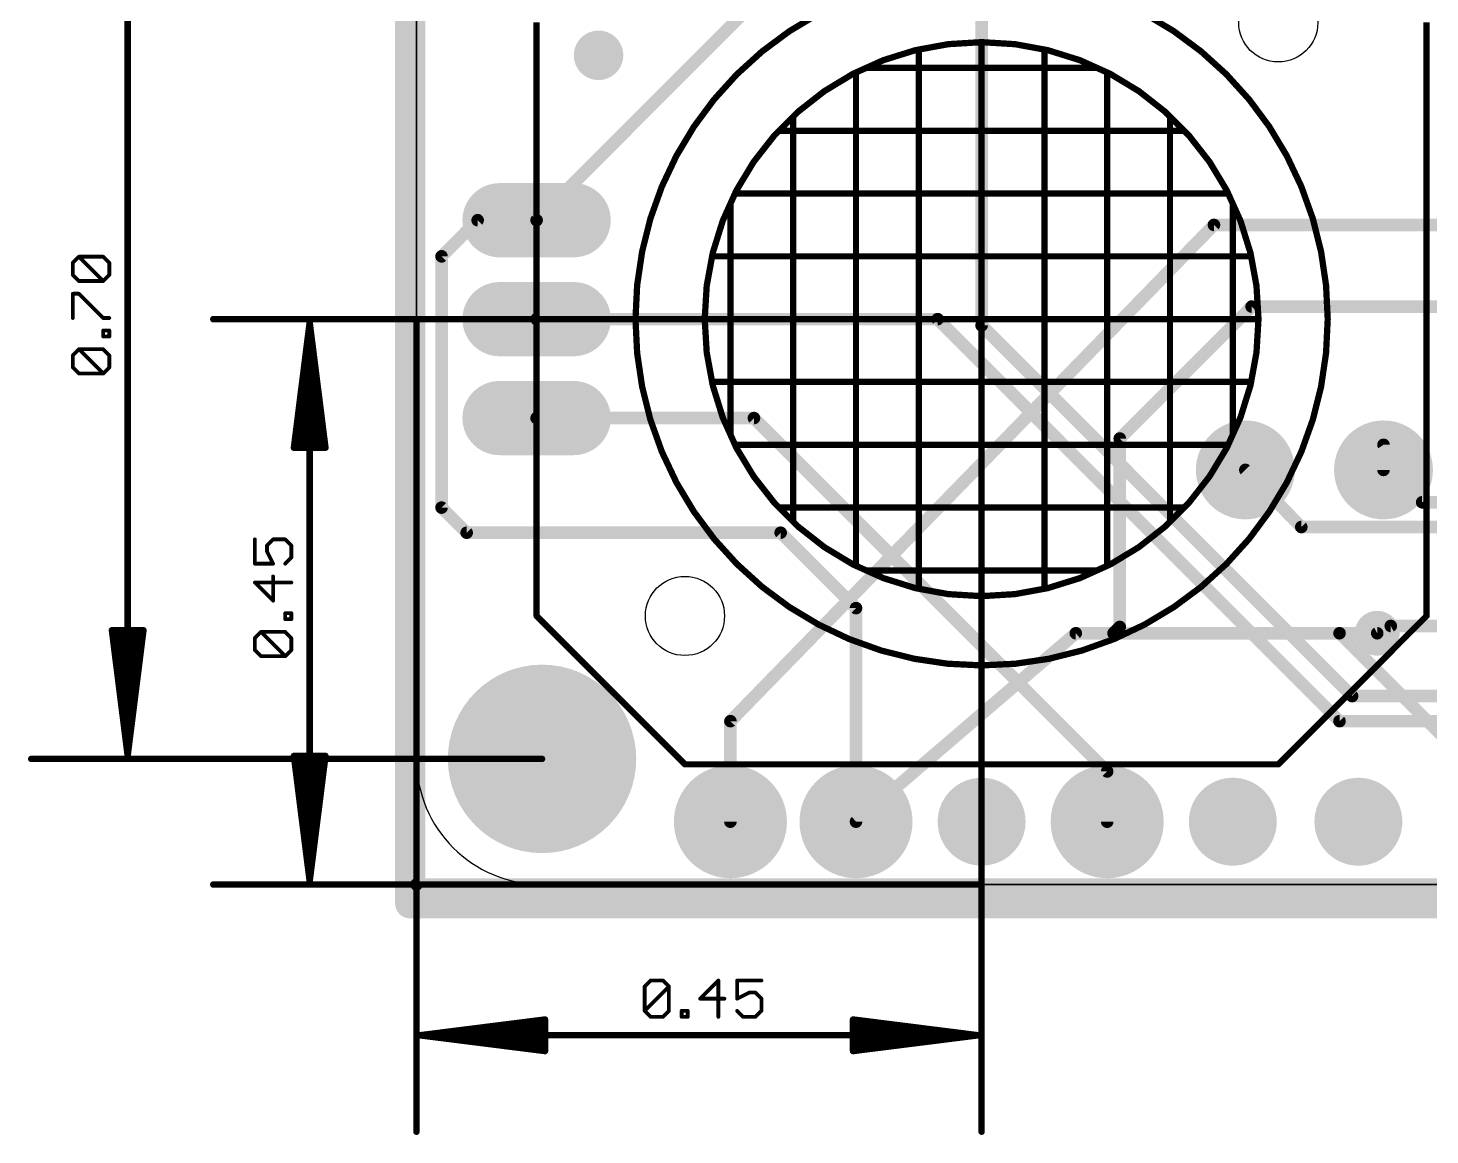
# Model space of a CAD drawing. Extents: x -7.9 to 55.5, y -9.8 to 31.
# Drawn here: x -7.86 to 20.5, y -5.06 to 17.32 of the extents above; entities that cross this region are included whole.
import ezdxf

# ---------------------------------------------------------------- set-up
doc = ezdxf.new("R2010")
doc.units = 0
for name, color, linetype in [('1', 12, 'CONTINUOUS'), ('16', 132, 'CONTINUOUS'), ('17', 110, 'CONTINUOUS'), ('18', 110, 'CONTINUOUS'), ('20', 53, 'CONTINUOUS'), ('21', 40, 'CONTINUOUS'), ('47', 253, 'CONTINUOUS')]:
    doc.layers.add(name, color=color, linetype=linetype)

# ---------------------------------------------------------------- blocks, each defined once
blk = doc.blocks.new('PIE')
at = {"const_width": 0.5}
blk.add_lwpolyline([(0, -0.25, 1), (0, 0.25, 1), (0, -0.25)], format="xyb", dxfattribs=at)
blk = doc.blocks.new('LONGP100')
at = {"const_width": 1}
blk.add_lwpolyline([(-0.5, 0), (0.5, 0)], dxfattribs=at)
at = {"const_width": 0.5}
for points in [[(-0.5, 0.25, 1), (-0.5, -0.25)], [(0.5, -0.25, 1), (0.5, 0.25)]]:
    blk.add_lwpolyline(points, format="xyb", dxfattribs=at)
blk = doc.blocks.new('ROUNDP')
at = {"const_width": 0.5}
blk.add_lwpolyline([(0, -0.25, 1), (0, 0.25, 1), (0, -0.25)], format="xyb", dxfattribs=at)
blk = doc.blocks.new('ROUNDV')
at = {"const_width": 0.5}
blk.add_lwpolyline([(0, -0.25, 1), (0, 0.25, 1), (0, -0.25)], format="xyb", dxfattribs=at)

msp = doc.modelspace()

# ---------------------------------------------------------------- linework, layer by layer
at = {"layer": '1'}
for points, const_width in [([(-0.127, 23.495), (-0.127, -0.381)], 0.6096), ([(2.43, 13.43), (9.43, 20.43)], 0.254), ([(11.43, 20.43), (11.43, 11.303)], 0.254), ([(0.508, 12.7), (1.238, 13.43)], 0.254), ([(1.238, 13.43), (2.43, 13.43)], 0.254), ([(0.508, 7.62), (0.508, 12.7)], 0.254), ([(2.43, 11.43), (10.541, 11.43)], 0.254), ([(10.541, 11.43), (18.669, 3.302)], 0.254), ([(11.43, 11.303), (18.923, 3.81)], 0.254), ([(2.43, 9.43), (6.826, 9.43)], 0.254), ([(6.826, 9.43), (13.97, 2.286)], 0.254), ([(20.34, 7.727), (19.558, 8.89)], 0.254), ([(17.895, 7.227), (16.764, 8.382)], 0.254), ([(1.016, 7.112), (0.508, 7.62)], 0.254), ([(21.463, 7.727), (20.34, 7.727)], 0.254), ([(7.366, 7.112), (1.016, 7.112)], 0.254), ([(8.89, 5.588), (7.366, 7.112)], 0.254), ([(22.892, 7.227), (17.895, 7.227)], 0.254), ([(8.89, 1.27), (8.89, 5.588)], 0.254), ([(19.431, 5.08), (19.705, 5.227)], 0.254), ([(19.705, 5.227), (22.892, 5.227)], 0.254), ([(18.923, 3.81), (23.114, 3.81)], 0.254), ([(18.669, 3.302), (23.622, 3.302)], 0.254), ([(13.97, 2.286), (13.97, 1.27)], 0.254), ([(-0.127, -0.381), (51.435, -0.381)], 0.6096)]:
    msp.add_lwpolyline(points, dxfattribs=dict(at, const_width=const_width))
for points, const_width in [([(1.238, 13.4935, 1), (1.238, 13.3665)], 0.127), ([(1.2829, 13.3851, 1), (1.1931, 13.4749)], 0.127), ([(2.3851, 13.4749, 1), (2.4749, 13.3851)], 0.127), ([(2.43, 13.3665, 1), (2.43, 13.4935)], 0.127), ([(0.5715, 12.7, 1), (0.4445, 12.7)], 0.127), ([(0.4631, 12.7449, 1), (0.5529, 12.6551)], 0.127), ([(2.43, 11.4935, 1), (2.43, 11.3665)], 0.127), ([(10.5859, 11.4749, 1), (10.4961, 11.3851)], 0.127), ([(10.541, 11.3665, 1), (10.541, 11.4935)], 0.127), ([(11.4749, 11.3479, 1), (11.3851, 11.2581)], 0.127), ([(11.3665, 11.303, 1), (11.4935, 11.303)], 0.127), ([(2.43, 9.4935, 1), (2.43, 9.3665)], 0.127), ([(6.8709, 9.4749, 1), (6.7811, 9.3851)], 0.127), ([(6.826, 9.3665, 1), (6.826, 9.4935)], 0.127), ([(19.6107, 8.9254, 1), (19.5053, 8.8546)], 0.127), ([(16.8094, 8.4264, 1), (16.7186, 8.3376)], 0.127), ([(0.5529, 7.6649, 1), (0.4631, 7.5751)], 0.127), ([(0.4445, 7.62, 1), (0.5715, 7.62)], 0.127), ([(20.34, 7.7905, 1), (20.34, 7.6635)], 0.127), ([(20.2873, 7.6916, 1), (20.3927, 7.7624)], 0.127), ([(1.016, 7.1755, 1), (1.016, 7.0485)], 0.127), ([(0.9711, 7.0671, 1), (1.0609, 7.1569)], 0.127), ([(7.4109, 7.1569, 1), (7.3211, 7.0671)], 0.127), ([(7.366, 7.0485, 1), (7.366, 7.1755)], 0.127), ([(17.895, 7.2905, 1), (17.895, 7.1635)], 0.127), ([(17.8496, 7.1826, 1), (17.9404, 7.2714)], 0.127), ([(8.9535, 5.588, 1), (8.8265, 5.588)], 0.127), ([(8.8451, 5.5431, 1), (8.9349, 5.6329)], 0.127), ([(19.401, 5.136, 1), (19.461, 5.024)], 0.127), ([(19.705, 5.2905, 1), (19.705, 5.1635)], 0.127), ([(19.735, 5.171, 1), (19.675, 5.283)], 0.127), ([(18.923, 3.8735, 1), (18.923, 3.7465)], 0.127), ([(18.8781, 3.7651, 1), (18.9679, 3.8549)], 0.127), ([(18.669, 3.3655, 1), (18.669, 3.2385)], 0.127), ([(18.6241, 3.2571, 1), (18.7139, 3.3469)], 0.127), ([(14.0335, 2.286, 1), (13.9065, 2.286)], 0.127), ([(13.9251, 2.2411, 1), (14.0149, 2.3309)], 0.127), ([(8.8265, 1.27, 1), (8.9535, 1.27)], 0.127), ([(13.9065, 1.27, 1), (14.0335, 1.27)], 0.127), ([(-0.127, -0.2286, 1), (-0.127, -0.5334)], 0.3048), ([(-0.2794, -0.381, 1), (0.0254, -0.381)], 0.3048)]:
    msp.add_lwpolyline(points, format="xyb", dxfattribs=dict(at, const_width=const_width))
at = {"layer": '16', "const_width": 0.254}
for points in [[(0, 22.86), (0, 0)], [(6.35, 3.302), (16.129, 13.335)], [(16.129, 13.335), (21.082, 13.335)], [(16.891, 11.684), (14.224, 9.017)], [(20.955, 11.684), (16.891, 11.684)], [(14.224, 9.017), (14.224, 5.207)], [(19.558, 8.89), (19.558, 8.382)], [(8.89, 1.27), (13.335, 5.08)], [(13.335, 5.08), (14.097, 5.08)], [(14.224, 5.207), (14.097, 5.08)], [(14.097, 5.08), (18.669, 5.08)], [(18.669, 5.08), (19.431, 5.08)], [(18.669, 5.08), (21.209, 2.54)], [(6.35, 1.27), (6.35, 3.302)], [(0, 0), (50.8, 0)]]:
    msp.add_lwpolyline(points, dxfattribs=at)
at = {"layer": '16', "const_width": 0.127}
for points in [[(16.129, 13.3985, 1), (16.129, 13.2715)], [(16.1745, 13.2907, 1), (16.0835, 13.3793)], [(16.891, 11.7475, 1), (16.891, 11.6205)], [(16.9359, 11.6391, 1), (16.8461, 11.7289)], [(14.2875, 9.017, 1), (14.1605, 9.017)], [(14.1791, 9.0619, 1), (14.2689, 8.9721)], [(19.6215, 8.89, 1), (19.4945, 8.89)], [(19.4945, 8.382, 1), (19.6215, 8.382)], [(13.335, 5.1435, 1), (13.335, 5.0165)], [(13.3763, 5.0318, 1), (13.2937, 5.1282)], [(14.097, 5.1435, 1), (14.097, 5.0165)], [(14.0521, 5.1249, 1), (14.1419, 5.0351)], [(14.097, 5.0165, 1), (14.097, 5.1435)], [(14.1605, 5.207, 1), (14.2875, 5.207)], [(14.2689, 5.1621, 1), (14.1791, 5.2519)], [(18.669, 5.1435, 1), (18.669, 5.0165)], [(18.7139, 5.1249, 1), (18.6241, 5.0351)], [(18.669, 5.0165, 1), (18.669, 5.1435)], [(19.431, 5.0165, 1), (19.431, 5.1435)], [(6.4135, 3.302, 1), (6.2865, 3.302)], [(6.3045, 3.3463, 1), (6.3955, 3.2577)], [(6.2865, 1.27, 1), (6.4135, 1.27)], [(8.8487, 1.3182, 1), (8.9313, 1.2218)], [(0, 0.0635, 1), (0, -0.0635)], [(-0.0635, 0, 1), (0.0635, 0)]]:
    msp.add_lwpolyline(points, format="xyb", dxfattribs=at)
at = {"layer": '20'}
for p, q in [((0, 2.54), (0, 20.32)), ((0, 20.32), (0, 2.54)), ((48.26, 0), (2.54, 0)), ((2.54, 0), (48.26, 0))]:
    msp.add_line(p, q, dxfattribs=at)
for centre in [(17.43, 17.43), (5.43, 5.43)]:
    msp.add_circle(centre, 0.8, dxfattribs=at)
msp.add_arc((2.54, 2.54), 2.54, 180, 270, dxfattribs=at)
msp.add_arc((2.54, 2.54), 2.54, 180, 270, dxfattribs=at)
at = {"layer": '21'}
for points, const_width in [([(11.43, 4.43, 1), (11.43, 18.43, 1), (11.43, 4.43)], 0.127), ([(10.7531, 17.0209, 1), (10.7569, 16.9575)], 0.0635), ([(10.7607, 16.9579, 1), (10.7493, 17.0204)], 0.0635), ([(11.4618, 17.03, 1), (11.3982, 17.03)], 0.0635), ([(11.4319, 17.0617, 1), (11.4281, 16.9983)], 0.0635), ([(11.4319, 16.9983, 1), (11.4281, 17.0617)], 0.0635), ([(12.1107, 17.0204, 1), (12.0993, 16.9579)], 0.0635), ([(12.1031, 16.9575, 1), (12.1069, 17.0209)], 0.0635), ([(9.4348, 16.6964, 1), (9.4537, 16.6358)], 0.0635), ([(9.4572, 16.6371, 1), (9.4312, 16.695)], 0.0635), ([(10.0841, 16.8985, 1), (10.0956, 16.836)], 0.0635), ([(10.0993, 16.837, 1), (10.0804, 16.8976)], 0.0635), ([(10.1918, 16.8801, 1), (10.1282, 16.8801)], 0.0635), ([(12.7318, 16.8801, 1), (12.6683, 16.8801)], 0.0635), ([(12.7796, 16.8976, 1), (12.7607, 16.837)], 0.0635), ([(12.7644, 16.836, 1), (12.7759, 16.8985)], 0.0635), ([(13.4288, 16.695, 1), (13.4028, 16.6371)], 0.0635), ([(13.4063, 16.6358, 1), (13.4252, 16.6964)], 0.0635), ([(8.8145, 16.4175, 1), (8.8406, 16.3596)], 0.0635), ([(8.844, 16.3614, 1), (8.8111, 16.4157)], 0.0635), ([(8.9218, 16.4167, 1), (8.8582, 16.4167)], 0.0635), ([(9.0974, 16.5418, 1), (9.0974, 16.4783)], 0.0635), ([(13.7626, 16.4783, 1), (13.7626, 16.5418)], 0.0635), ([(14.0018, 16.4167, 1), (13.9383, 16.4167)], 0.0635), ([(14.0489, 16.4157, 1), (14.016, 16.3614)], 0.0635), ([(14.0194, 16.3596, 1), (14.0455, 16.4175)], 0.0635), ([(8.2324, 16.0659, 1), (8.2653, 16.0115)], 0.0635), ([(8.2684, 16.0137, 1), (8.2293, 16.0637)], 0.0635), ([(14.6307, 16.0637, 1), (14.5916, 16.0137)], 0.0635), ([(14.5947, 16.0115, 1), (14.6276, 16.0659)], 0.0635), ([(7.6969, 15.6467, 1), (7.7361, 15.5967)], 0.0635), ([(7.739, 15.5992, 1), (7.6941, 15.6441)], 0.0635), ([(15.1659, 15.6441, 1), (15.121, 15.5992)], 0.0635), ([(15.1239, 15.5967, 1), (15.1631, 15.6467)], 0.0635), ([(7.6517, 15.5251, 1), (7.5883, 15.5251)], 0.0635), ([(15.2718, 15.5251, 1), (15.2082, 15.5251)], 0.0635), ([(7.2159, 15.1659, 1), (7.2608, 15.121)], 0.0635), ([(7.2633, 15.1239, 1), (7.2133, 15.1631)], 0.0635), ([(7.3349, 15.2718, 1), (7.3349, 15.2082)], 0.0635), ([(15.5251, 15.2082, 1), (15.5251, 15.2718)], 0.0635), ([(15.6467, 15.1631, 1), (15.5967, 15.1239)], 0.0635), ([(15.5992, 15.121, 1), (15.6441, 15.1659)], 0.0635), ([(6.7963, 14.6307, 1), (6.8463, 14.5916)], 0.0635), ([(6.8485, 14.5947, 1), (6.7941, 14.6276)], 0.0635), ([(16.0659, 14.6276, 1), (16.0115, 14.5947)], 0.0635), ([(16.0137, 14.5916, 1), (16.0637, 14.6307)], 0.0635), ([(6.4433, 14.0018, 1), (6.4433, 13.9383)], 0.0635), ([(6.4443, 14.0489, 1), (6.4986, 14.016)], 0.0635), ([(6.5004, 14.0194, 1), (6.4425, 14.0455)], 0.0635), ([(16.4175, 14.0455, 1), (16.3596, 14.0194)], 0.0635), ([(16.3614, 14.016, 1), (16.4157, 14.0489)], 0.0635), ([(16.4167, 13.9383, 1), (16.4167, 14.0018)], 0.0635), ([(6.3818, 13.7626, 1), (6.3183, 13.7626)], 0.0635), ([(16.5418, 13.7626, 1), (16.4783, 13.7626)], 0.0635), ([(6.165, 13.4288, 1), (6.2229, 13.4028)], 0.0635), ([(6.2242, 13.4063, 1), (6.1636, 13.4252)], 0.0635), ([(16.6964, 13.4252, 1), (16.6358, 13.4063)], 0.0635), ([(16.6371, 13.4028, 1), (16.695, 13.4288)], 0.0635), ([(5.9799, 12.7318, 1), (5.9799, 12.6683)], 0.0635), ([(5.9624, 12.7796, 1), (6.023, 12.7607)], 0.0635), ([(6.024, 12.7644, 1), (5.9615, 12.7759)], 0.0635), ([(16.8985, 12.7759, 1), (16.836, 12.7644)], 0.0635), ([(16.837, 12.7607, 1), (16.8976, 12.7796)], 0.0635), ([(16.8801, 12.6683, 1), (16.8801, 12.7318)], 0.0635), ([(5.8396, 12.1107, 1), (5.9021, 12.0993)], 0.0635), ([(5.9025, 12.1031, 1), (5.8391, 12.1069)], 0.0635), ([(17.0209, 12.1069, 1), (16.9575, 12.1031)], 0.0635), ([(16.9579, 12.0993, 1), (17.0204, 12.1107)], 0.0635), ([(5.83, 11.4618, 1), (5.83, 11.3982)], 0.0635), ([(5.8617, 11.4319, 1), (5.7983, 11.4281)], 0.0635), ([(5.7983, 11.4319, 1), (5.8617, 11.4281)], 0.0635), ([(17.0617, 11.4281, 1), (16.9983, 11.4319)], 0.0635), ([(16.9983, 11.4281, 1), (17.0617, 11.4319)], 0.0635), ([(17.03, 11.3982, 1), (17.03, 11.4618)], 0.0635), ([(5.9021, 10.7607, 1), (5.8396, 10.7493)], 0.0635), ([(5.8391, 10.7531, 1), (5.9025, 10.7569)], 0.0635), ([(16.9575, 10.7569, 1), (17.0209, 10.7531)], 0.0635), ([(17.0204, 10.7493, 1), (16.9579, 10.7607)], 0.0635), ([(5.9799, 10.1918, 1), (5.9799, 10.1282)], 0.0635), ([(16.8801, 10.1282, 1), (16.8801, 10.1918)], 0.0635), ([(6.023, 10.0993, 1), (5.9624, 10.0804)], 0.0635), ([(5.9615, 10.0841, 1), (6.024, 10.0956)], 0.0635), ([(16.836, 10.0956, 1), (16.8985, 10.0841)], 0.0635), ([(16.8976, 10.0804, 1), (16.837, 10.0993)], 0.0635), ([(6.2229, 9.4572, 1), (6.165, 9.4312)], 0.0635), ([(6.1636, 9.4348, 1), (6.2242, 9.4537)], 0.0635), ([(16.6358, 9.4537, 1), (16.6964, 9.4348)], 0.0635), ([(16.695, 9.4312, 1), (16.6371, 9.4572)], 0.0635), ([(6.3183, 9.0974, 1), (6.3818, 9.0974)], 0.0635), ([(16.4783, 9.0974, 1), (16.5418, 9.0974)], 0.0635), ([(6.4433, 8.9218, 1), (6.4433, 8.8582)], 0.0635), ([(6.4986, 8.844, 1), (6.4443, 8.8111)], 0.0635), ([(6.4425, 8.8145, 1), (6.5004, 8.8406)], 0.0635), ([(16.3596, 8.8406, 1), (16.4175, 8.8145)], 0.0635), ([(16.4157, 8.8111, 1), (16.3614, 8.844)], 0.0635), ([(16.4167, 8.8582, 1), (16.4167, 8.9218)], 0.0635), ([(6.8463, 8.2684, 1), (6.7963, 8.2293)], 0.0635), ([(6.7941, 8.2324, 1), (6.8485, 8.2653)], 0.0635), ([(16.0115, 8.2653, 1), (16.0659, 8.2324)], 0.0635), ([(16.0637, 8.2293, 1), (16.0137, 8.2684)], 0.0635), ([(7.2608, 7.739, 1), (7.2159, 7.6941)], 0.0635), ([(7.2133, 7.6969, 1), (7.2633, 7.7361)], 0.0635), ([(7.3349, 7.6517, 1), (7.3349, 7.5883)], 0.0635), ([(15.5251, 7.5883, 1), (15.5251, 7.6517)], 0.0635), ([(15.5967, 7.7361, 1), (15.6467, 7.6969)], 0.0635), ([(15.6441, 7.6941, 1), (15.5992, 7.739)], 0.0635), ([(7.5883, 7.3349, 1), (7.6517, 7.3349)], 0.0635), ([(7.7361, 7.2633, 1), (7.6969, 7.2133)], 0.0635), ([(7.6941, 7.2159, 1), (7.739, 7.2608)], 0.0635), ([(15.121, 7.2608, 1), (15.1659, 7.2159)], 0.0635), ([(15.1631, 7.2133, 1), (15.1239, 7.2633)], 0.0635), ([(15.2082, 7.3349, 1), (15.2718, 7.3349)], 0.0635), ([(8.2653, 6.8485, 1), (8.2324, 6.7941)], 0.0635), ([(8.2293, 6.7963, 1), (8.2684, 6.8463)], 0.0635), ([(14.5916, 6.8463, 1), (14.6307, 6.7963)], 0.0635), ([(14.6276, 6.7941, 1), (14.5947, 6.8485)], 0.0635), ([(8.8406, 6.5004, 1), (8.8145, 6.4425)], 0.0635), ([(8.8111, 6.4443, 1), (8.844, 6.4986)], 0.0635), ([(14.016, 6.4986, 1), (14.0489, 6.4443)], 0.0635), ([(14.0455, 6.4425, 1), (14.0194, 6.5004)], 0.0635), ([(8.8582, 6.4433, 1), (8.9218, 6.4433)], 0.0635), ([(9.0974, 6.3818, 1), (9.0974, 6.3183)], 0.0635), ([(9.4537, 6.2242, 1), (9.4348, 6.1636)], 0.0635), ([(9.4312, 6.165, 1), (9.4572, 6.2229)], 0.0635), ([(13.4028, 6.2229, 1), (13.4288, 6.165)], 0.0635), ([(13.4252, 6.1636, 1), (13.4063, 6.2242)], 0.0635), ([(13.7626, 6.3183, 1), (13.7626, 6.3818)], 0.0635), ([(13.9383, 6.4433, 1), (14.0018, 6.4433)], 0.0635), ([(10.0956, 6.024, 1), (10.0841, 5.9615)], 0.0635), ([(10.0804, 5.9624, 1), (10.0993, 6.023)], 0.0635), ([(10.1282, 5.9799, 1), (10.1918, 5.9799)], 0.0635), ([(12.6683, 5.9799, 1), (12.7318, 5.9799)], 0.0635), ([(12.7607, 6.023, 1), (12.7796, 5.9624)], 0.0635), ([(12.7759, 5.9615, 1), (12.7644, 6.024)], 0.0635), ([(10.7569, 5.9025, 1), (10.7531, 5.8391)], 0.0635), ([(10.7493, 5.8396, 1), (10.7607, 5.9021)], 0.0635), ([(11.3982, 5.83, 1), (11.4618, 5.83)], 0.0635), ([(11.4281, 5.8617, 1), (11.4319, 5.7983)], 0.0635), ([(11.4281, 5.7983, 1), (11.4319, 5.8617)], 0.0635), ([(12.0993, 5.9021, 1), (12.1107, 5.8396)], 0.0635), ([(12.1069, 5.8391, 1), (12.1031, 5.9025)], 0.0635), ([(2.4525, 5.4525, 1), (2.4075, 5.4075)], 0.0635), ([(2.3982, 5.43, 1), (2.4618, 5.43)], 0.0635), ([(20.3983, 5.43, 1), (20.4617, 5.43)], 0.0635), ([(20.4525, 5.4075, 1), (20.4075, 5.4525)], 0.0635), ([(6.35, 0.254, 1), (6.35, 2.286, 1), (6.35, 0.254)], 0.254), ([(5.43, 2.4618, 1), (5.43, 2.3982)], 0.0635), ([(5.4075, 2.4075, 1), (5.4525, 2.4525)], 0.0635), ([(8.89, 0.254, 1), (8.89, 2.286, 1), (8.89, 0.254)], 0.254), ([(13.97, 0.254, 1), (13.97, 2.286, 1), (13.97, 0.254)], 0.254), ([(17.4075, 2.4525, 1), (17.4525, 2.4075)], 0.0635), ([(17.43, 2.3982, 1), (17.43, 2.4618)], 0.0635)]:
    msp.add_lwpolyline(points, format="xyb", dxfattribs=dict(at, const_width=const_width))
at = {"layer": '21', "const_width": 0.127}
for points in [[(2.43, 5.43), (2.43, 17.43)], [(20.43, 17.43), (20.43, 5.43)], [(10.0898, 16.8673), (10.755, 16.9892)], [(10.755, 16.9892), (11.43, 17.03)], [(11.43, 17.03), (12.105, 16.9892)], [(11.43, 5.83), (11.43, 17.03)], [(12.105, 16.9892), (12.7702, 16.8673)], [(8.8276, 16.3886), (9.4442, 16.6661)], [(9.4442, 16.6661), (10.0898, 16.8673)], [(10.16, 5.9799), (10.16, 16.8801)], [(12.7, 5.9799), (12.7, 16.8801)], [(12.7702, 16.8673), (13.4158, 16.6661)], [(13.4158, 16.6661), (14.0325, 16.3886)], [(8.2488, 16.0387), (8.8276, 16.3886)], [(8.89, 6.4433), (8.89, 16.4167)], [(9.0974, 16.51), (13.7626, 16.51)], [(13.97, 6.4433), (13.97, 16.4167)], [(14.0325, 16.3886), (14.6112, 16.0387)], [(7.7165, 15.6217), (8.2488, 16.0387)], [(14.6112, 16.0387), (15.1435, 15.6217)], [(7.2383, 15.1435), (7.7165, 15.6217)], [(15.1435, 15.6217), (15.6217, 15.1435)], [(7.62, 7.3349), (7.62, 15.5251)], [(15.24, 7.3349), (15.24, 15.5251)], [(6.8213, 14.6112), (7.2383, 15.1435)], [(7.3349, 15.24), (15.5251, 15.24)], [(15.6217, 15.1435), (16.0387, 14.6112)], [(6.4714, 14.0325), (6.8213, 14.6112)], [(16.0387, 14.6112), (16.3886, 14.0325)], [(6.1939, 13.4158), (6.4714, 14.0325)], [(6.4433, 13.97), (16.4167, 13.97)], [(16.3886, 14.0325), (16.6661, 13.4158)], [(6.35, 9.0974), (6.35, 13.7626)], [(16.51, 9.0974), (16.51, 13.7626)], [(5.9927, 12.7702), (6.1939, 13.4158)], [(16.6661, 13.4158), (16.8673, 12.7702)], [(5.8708, 12.105), (5.9927, 12.7702)], [(5.9799, 12.7), (16.8801, 12.7)], [(16.8673, 12.7702), (16.9892, 12.105)], [(5.83, 11.43), (5.8708, 12.105)], [(16.9892, 12.105), (17.03, 11.43)], [(5.8708, 10.755), (5.83, 11.43)], [(5.83, 11.43), (17.03, 11.43)], [(17.03, 11.43), (16.9892, 10.755)], [(5.9927, 10.0898), (5.8708, 10.755)], [(16.9892, 10.755), (16.8673, 10.0898)], [(5.9799, 10.16), (16.8801, 10.16)], [(6.1939, 9.4442), (5.9927, 10.0898)], [(16.8673, 10.0898), (16.6661, 9.4442)], [(6.4714, 8.8276), (6.1939, 9.4442)], [(16.6661, 9.4442), (16.3886, 8.8276)], [(6.4433, 8.89), (16.4167, 8.89)], [(6.8213, 8.2488), (6.4714, 8.8276)], [(16.3886, 8.8276), (16.0387, 8.2488)], [(7.2383, 7.7165), (6.8213, 8.2488)], [(16.0387, 8.2488), (15.6217, 7.7165)], [(7.7165, 7.2383), (7.2383, 7.7165)], [(7.3349, 7.62), (15.5251, 7.62)], [(15.6217, 7.7165), (15.1435, 7.2383)], [(8.2488, 6.8213), (7.7165, 7.2383)], [(15.1435, 7.2383), (14.6112, 6.8213)], [(8.8276, 6.4714), (8.2488, 6.8213)], [(14.6112, 6.8213), (14.0325, 6.4714)], [(9.4442, 6.1939), (8.8276, 6.4714)], [(14.0325, 6.4714), (13.4158, 6.1939)], [(9.0974, 6.35), (13.7626, 6.35)], [(10.0898, 5.9927), (9.4442, 6.1939)], [(13.4158, 6.1939), (12.7702, 5.9927)], [(10.755, 5.8708), (10.0898, 5.9927)], [(12.7702, 5.9927), (12.105, 5.8708)], [(11.43, 5.83), (10.755, 5.8708)], [(12.105, 5.8708), (11.43, 5.83)], [(5.43, 2.43), (2.43, 5.43)], [(20.43, 5.43), (17.43, 2.43)], [(17.43, 2.43), (5.43, 2.43)]]:
    msp.add_lwpolyline(points, dxfattribs=at)
at = {"layer": '47'}
for points, const_width in [([(-5.8401, 2.605), (-5.8401, 20.255)], 0.13), ([(-6.9486, 12.5697), (-6.8257, 12.6926)], 0.0762), ([(-6.9486, 12.324), (-6.9486, 12.5697)], 0.0762), ([(-6.8257, 12.6926), (-6.3342, 12.6926)], 0.0762), ([(-6.3342, 12.2011), (-6.8257, 12.6926)], 0.0762), ([(-6.3342, 12.6926), (-6.2114, 12.5697)], 0.0762), ([(-6.2114, 12.5697), (-6.2114, 12.324)], 0.0762), ([(-6.8257, 12.2011), (-6.9486, 12.324)], 0.0762), ([(-6.3342, 12.2011), (-6.8257, 12.2011)], 0.0762), ([(-6.2114, 12.324), (-6.3342, 12.2011)], 0.0762), ([(-6.9486, 11.4527), (-6.9486, 11.9442)], 0.0762), ([(-6.9486, 11.9442), (-6.8257, 11.9442)], 0.0762), ([(-6.8257, 11.9442), (-6.3342, 11.4527)], 0.0762), ([(-6.3342, 11.4527), (-6.2114, 11.4527)], 0.0762), ([(11.43, 11.43), (-4.109, 11.43)], 0.13), ([(-2.159, 11.365), (-2.4782, 8.83)], 0.13), ([(-2.159, 11.365), (-2.419, 8.83)], 0.13), ([(-2.159, 11.365), (-2.289, 8.83)], 0.13), ([(-2.159, 11.365), (-2.159, 0.065)], 0.13), ([(-1.8398, 8.83), (-2.159, 11.365)], 0.13), ([(-2.029, 8.83), (-2.159, 11.365)], 0.13), ([(-1.899, 8.83), (-2.159, 11.365)], 0.13), ([(0, 11.43), (0, -4.998)], 0.13), ([(11.43, 11.43), (11.43, -4.998)], 0.13), ([(-6.3342, 11.0785), (-6.3342, 11.2013)], 0.0762), ([(-6.3342, 11.2013), (-6.2114, 11.2013)], 0.0762), ([(-6.2114, 11.0785), (-6.3342, 11.0785)], 0.0762), ([(-6.2114, 11.2013), (-6.2114, 11.0785)], 0.0762), ([(-6.9486, 10.6987), (-6.8257, 10.8215)], 0.0762), ([(-6.8257, 10.8215), (-6.3342, 10.8215)], 0.0762), ([(-6.3342, 10.3301), (-6.8257, 10.8215)], 0.0762), ([(-6.3342, 10.8215), (-6.2114, 10.6987)], 0.0762), ([(-6.9486, 10.4529), (-6.9486, 10.6987)], 0.0762), ([(-6.8257, 10.3301), (-6.9486, 10.4529)], 0.0762), ([(-6.2114, 10.4529), (-6.3342, 10.3301)], 0.0762), ([(-6.2114, 10.6987), (-6.2114, 10.4529)], 0.0762), ([(-6.3342, 10.3301), (-6.8257, 10.3301)], 0.0762), ([(-2.4782, 8.83), (-1.8398, 8.83)], 0.13), ([(-3.2675, 6.9776), (-3.2675, 6.4861)], 0.0762), ([(-3.0218, 6.8547), (-2.8989, 6.9776)], 0.0762), ([(-3.0218, 6.7318), (-3.0218, 6.8547)], 0.0762), ([(-2.8989, 6.9776), (-2.6532, 6.9776)], 0.0762), ([(-2.6532, 6.9776), (-2.5303, 6.8547)], 0.0762), ([(-2.5303, 6.8547), (-2.5303, 6.609)], 0.0762), ([(-3.2675, 6.4861), (-2.8989, 6.4861)], 0.0762), ([(-2.8989, 6.4861), (-3.0218, 6.7318)], 0.0762), ([(-2.5303, 6.609), (-2.6532, 6.4861)], 0.0762), ([(-2.8989, 5.7377), (-2.8989, 6.2292)], 0.0762), ([(-2.5303, 6.1063), (-3.2675, 6.1063)], 0.0762), ([(-3.2675, 6.1063), (-2.8989, 5.7377)], 0.0762), ([(-2.6532, 5.3635), (-2.6532, 5.4863)], 0.0762), ([(-2.6532, 5.4863), (-2.5303, 5.4863)], 0.0762), ([(-2.5303, 5.3635), (-2.6532, 5.3635)], 0.0762), ([(-2.5303, 5.4863), (-2.5303, 5.3635)], 0.0762), ([(-5.8401, 2.605), (-6.1593, 5.14)], 0.13), ([(-6.1593, 5.14), (-5.5208, 5.14)], 0.13), ([(-5.8401, 2.605), (-6.1001, 5.14)], 0.13), ([(-5.8401, 2.605), (-5.9701, 5.14)], 0.13), ([(-5.5208, 5.14), (-5.8401, 2.605)], 0.13), ([(-5.71, 5.14), (-5.8401, 2.605)], 0.13), ([(-5.58, 5.14), (-5.8401, 2.605)], 0.13), ([(-3.2675, 4.9837), (-3.1447, 5.1065)], 0.0762), ([(-3.1447, 5.1065), (-2.6532, 5.1065)], 0.0762), ([(-2.6532, 4.6151), (-3.1447, 5.1065)], 0.0762), ([(-2.6532, 5.1065), (-2.5303, 4.9837)], 0.0762), ([(-3.2675, 4.7379), (-3.2675, 4.9837)], 0.0762), ([(-2.5303, 4.9837), (-2.5303, 4.7379)], 0.0762), ([(-3.1447, 4.6151), (-3.2675, 4.7379)], 0.0762), ([(-2.6532, 4.6151), (-3.1447, 4.6151)], 0.0762), ([(-2.5303, 4.7379), (-2.6532, 4.6151)], 0.0762), ([(2.54, 2.54), (-7.7901, 2.54)], 0.13), ([(-2.159, 0.065), (-2.4782, 2.6)], 0.13), ([(-2.4782, 2.6), (-1.8398, 2.6)], 0.13), ([(-2.159, 0.065), (-2.419, 2.6)], 0.13), ([(-2.159, 0.065), (-2.289, 2.6)], 0.13), ([(-1.8398, 2.6), (-2.159, 0.065)], 0.13), ([(-2.029, 2.6), (-2.159, 0.065)], 0.13), ([(-1.899, 2.6), (-2.159, 0.065)], 0.13), ([(11.43, 0), (-4.109, 0)], 0.13), ([(4.6151, -2.0623), (4.7379, -1.9395)], 0.0762), ([(4.7379, -1.9395), (4.9837, -1.9395)], 0.0762), ([(4.9837, -1.9395), (5.1065, -2.0623)], 0.0762), ([(6.1063, -1.9395), (5.7377, -2.3081)], 0.0762), ([(6.1063, -2.6767), (6.1063, -1.9395)], 0.0762), ([(6.9776, -1.9395), (6.4861, -1.9395)], 0.0762), ([(6.4861, -1.9395), (6.4861, -2.3081)], 0.0762), ([(4.6151, -2.5538), (4.6151, -2.0623)], 0.0762), ([(4.6151, -2.5538), (5.1065, -2.0623)], 0.0762), ([(5.1065, -2.0623), (5.1065, -2.5538)], 0.0762), ([(6.4861, -2.3081), (6.7318, -2.1852)], 0.0762), ([(6.7318, -2.1852), (6.8547, -2.1852)], 0.0762), ([(6.8547, -2.1852), (6.9776, -2.3081)], 0.0762), ([(4.7379, -2.6767), (4.6151, -2.5538)], 0.0762), ([(5.1065, -2.5538), (4.9837, -2.6767)], 0.0762), ([(5.3635, -2.6767), (5.3635, -2.5538)], 0.0762), ([(5.3635, -2.5538), (5.4863, -2.5538)], 0.0762), ([(5.4863, -2.5538), (5.4863, -2.6767)], 0.0762), ([(5.7377, -2.3081), (6.2292, -2.3081)], 0.0762), ([(6.609, -2.6767), (6.4861, -2.5538)], 0.0762), ([(6.9776, -2.5538), (6.8547, -2.6767)], 0.0762), ([(6.9776, -2.3081), (6.9776, -2.5538)], 0.0762), ([(0.065, -3.048), (2.6, -2.7288)], 0.13), ([(0.065, -3.048), (2.6, -2.788)], 0.13), ([(2.6, -2.7288), (2.6, -3.3672)], 0.13), ([(4.9837, -2.6767), (4.7379, -2.6767)], 0.0762), ([(5.4863, -2.6767), (5.3635, -2.6767)], 0.0762), ([(6.8547, -2.6767), (6.609, -2.6767)], 0.0762), ([(11.365, -3.048), (8.83, -2.7288)], 0.13), ([(8.83, -2.7288), (8.83, -3.3672)], 0.13), ([(11.365, -3.048), (8.83, -2.788)], 0.13), ([(0.065, -3.048), (2.6, -2.918)], 0.13), ([(11.365, -3.048), (0.065, -3.048)], 0.13), ([(2.6, -3.3672), (0.065, -3.048)], 0.13), ([(2.6, -3.178), (0.065, -3.048)], 0.13), ([(2.6, -3.308), (0.065, -3.048)], 0.13), ([(11.365, -3.048), (8.83, -2.918)], 0.13), ([(8.83, -3.3672), (11.365, -3.048)], 0.13), ([(8.83, -3.178), (11.365, -3.048)], 0.13), ([(8.83, -3.308), (11.365, -3.048)], 0.13)]:
    msp.add_lwpolyline(points, dxfattribs=dict(at, const_width=const_width))
for points, const_width in [([(-6.9295, 12.5697, 1), (-6.9676, 12.5697)], 0.0381), ([(-6.962, 12.5832, 1), (-6.9351, 12.5562)], 0.0381), ([(-6.8257, 12.7116, 1), (-6.8257, 12.6735)], 0.0381), ([(-6.8122, 12.706, 1), (-6.8392, 12.6791)], 0.0381), ([(-6.8122, 12.6791, 1), (-6.8392, 12.706)], 0.0381), ([(-6.3207, 12.706, 1), (-6.3477, 12.6791)], 0.0381), ([(-6.3342, 12.6735, 1), (-6.3342, 12.7116)], 0.0381), ([(-6.1923, 12.5697, 1), (-6.2304, 12.5697)], 0.0381), ([(-6.2248, 12.5562, 1), (-6.1979, 12.5832)], 0.0381), ([(-6.9676, 12.324, 1), (-6.9295, 12.324)], 0.0381), ([(-6.9351, 12.3374, 1), (-6.962, 12.3105)], 0.0381), ([(-6.8257, 12.2201, 1), (-6.8257, 12.182)], 0.0381), ([(-6.8392, 12.1876, 1), (-6.8122, 12.2146)], 0.0381), ([(-6.3477, 12.2146, 1), (-6.3207, 12.1876)], 0.0381), ([(-6.3477, 12.1876, 1), (-6.3207, 12.2146)], 0.0381), ([(-6.3342, 12.182, 1), (-6.3342, 12.2201)], 0.0381), ([(-6.2304, 12.324, 1), (-6.1923, 12.324)], 0.0381), ([(-6.1979, 12.3105, 1), (-6.2248, 12.3374)], 0.0381), ([(-6.9295, 11.9442, 1), (-6.9676, 11.9442)], 0.0381), ([(-6.9486, 11.9632, 1), (-6.9486, 11.9251)], 0.0381), ([(-6.8122, 11.9576, 1), (-6.8392, 11.9307)], 0.0381), ([(-6.8257, 11.9251, 1), (-6.8257, 11.9632)], 0.0381), ([(-6.9676, 11.4527, 1), (-6.9295, 11.4527)], 0.0381), ([(-6.3342, 11.4717, 1), (-6.3342, 11.4336)], 0.0381), ([(-6.3477, 11.4392, 1), (-6.3207, 11.4661)], 0.0381), ([(-6.2114, 11.4336, 1), (-6.2114, 11.4717)], 0.0381), ([(-4.109, 11.4625, 1), (-4.109, 11.3975)], 0.065), ([(-2.1265, 11.365, 1), (-2.1915, 11.365)], 0.065), ([(-2.1268, 11.3691, 1), (-2.1912, 11.3609)], 0.065), ([(-2.1265, 11.3633, 1), (-2.1915, 11.3667)], 0.065), ([(-2.1265, 11.3667, 1), (-2.1915, 11.3633)], 0.065), ([(-2.1267, 11.3683, 1), (-2.1913, 11.3617)], 0.065), ([(-2.1267, 11.3617, 1), (-2.1913, 11.3683)], 0.065), ([(-2.1268, 11.3609, 1), (-2.1912, 11.3691)], 0.065), ([(0.0325, 11.43, 1), (-0.0325, 11.43)], 0.065), ([(11.4625, 11.43, 1), (11.3975, 11.43)], 0.065), ([(11.43, 11.3975, 1), (11.43, 11.4625)], 0.065), ([(-6.3152, 11.2013, 1), (-6.3533, 11.2013)], 0.0381), ([(-6.3342, 11.2204, 1), (-6.3342, 11.1823)], 0.0381), ([(-6.3342, 11.0975, 1), (-6.3342, 11.0594)], 0.0381), ([(-6.3533, 11.0785, 1), (-6.3152, 11.0785)], 0.0381), ([(-6.1923, 11.2013, 1), (-6.2304, 11.2013)], 0.0381), ([(-6.2304, 11.0785, 1), (-6.1923, 11.0785)], 0.0381), ([(-6.2114, 11.1823, 1), (-6.2114, 11.2204)], 0.0381), ([(-6.2114, 11.0594, 1), (-6.2114, 11.0975)], 0.0381), ([(-6.8257, 10.8406, 1), (-6.8257, 10.8025)], 0.0381), ([(-6.8122, 10.835, 1), (-6.8392, 10.8081)], 0.0381), ([(-6.8122, 10.8081, 1), (-6.8392, 10.835)], 0.0381), ([(-6.3207, 10.835, 1), (-6.3477, 10.8081)], 0.0381), ([(-6.3342, 10.8025, 1), (-6.3342, 10.8406)], 0.0381), ([(-6.9295, 10.6987, 1), (-6.9676, 10.6987)], 0.0381), ([(-6.962, 10.7121, 1), (-6.9351, 10.6852)], 0.0381), ([(-6.9351, 10.4664, 1), (-6.962, 10.4395)], 0.0381), ([(-6.1923, 10.6987, 1), (-6.2304, 10.6987)], 0.0381), ([(-6.1979, 10.4395, 1), (-6.2248, 10.4664)], 0.0381), ([(-6.2248, 10.6852, 1), (-6.1979, 10.7121)], 0.0381), ([(-6.9676, 10.4529, 1), (-6.9295, 10.4529)], 0.0381), ([(-6.8257, 10.3491, 1), (-6.8257, 10.311)], 0.0381), ([(-6.8392, 10.3166, 1), (-6.8122, 10.3435)], 0.0381), ([(-6.3477, 10.3435, 1), (-6.3207, 10.3166)], 0.0381), ([(-6.3477, 10.3166, 1), (-6.3207, 10.3435)], 0.0381), ([(-6.3342, 10.311, 1), (-6.3342, 10.3491)], 0.0381), ([(-6.2304, 10.4529, 1), (-6.1923, 10.4529)], 0.0381), ([(-2.5105, 8.8341, 1), (-2.446, 8.8259)], 0.065), ([(-2.4782, 8.8625, 1), (-2.4782, 8.7975)], 0.065), ([(-2.4513, 8.8333, 1), (-2.3867, 8.8267)], 0.065), ([(-2.3215, 8.8317, 1), (-2.2565, 8.8283)], 0.065), ([(-2.0615, 8.8283, 1), (-1.9965, 8.8317)], 0.065), ([(-1.9313, 8.8267, 1), (-1.8667, 8.8333)], 0.065), ([(-1.872, 8.8259, 1), (-1.8075, 8.8341)], 0.065), ([(-1.8398, 8.7975, 1), (-1.8398, 8.8625)], 0.065), ([(-3.2485, 6.9776, 1), (-3.2866, 6.9776)], 0.0381), ([(-3.0353, 6.8682, 1), (-3.0083, 6.8412)], 0.0381), ([(-3.0027, 6.8547, 1), (-3.0408, 6.8547)], 0.0381), ([(-2.8989, 6.9966, 1), (-2.8989, 6.9585)], 0.0381), ([(-2.8854, 6.9641, 1), (-2.9124, 6.991)], 0.0381), ([(-2.6397, 6.991, 1), (-2.6666, 6.9641)], 0.0381), ([(-2.6532, 6.9585, 1), (-2.6532, 6.9966)], 0.0381), ([(-2.5112, 6.8547, 1), (-2.5494, 6.8547)], 0.0381), ([(-2.5438, 6.8412, 1), (-2.5168, 6.8682)], 0.0381), ([(-3.2675, 6.5051, 1), (-3.2675, 6.467)], 0.0381), ([(-3.0047, 6.7404, 1), (-3.0388, 6.7233)], 0.0381), ([(-3.0408, 6.7318, 1), (-3.0027, 6.7318)], 0.0381), ([(-2.8989, 6.467, 1), (-2.8989, 6.5051)], 0.0381), ([(-2.5494, 6.609, 1), (-2.5112, 6.609)], 0.0381), ([(-2.5168, 6.5955, 1), (-2.5438, 6.6224)], 0.0381), ([(-3.2866, 6.4861, 1), (-3.2485, 6.4861)], 0.0381), ([(-2.8799, 6.2292, 1), (-2.918, 6.2292)], 0.0381), ([(-2.916, 6.4776, 1), (-2.8819, 6.4946)], 0.0381), ([(-2.6666, 6.4996, 1), (-2.6397, 6.4726)], 0.0381), ([(-3.2541, 6.1198, 1), (-3.281, 6.0928)], 0.0381), ([(-3.2675, 6.1253, 1), (-3.2675, 6.0872)], 0.0381), ([(-2.5303, 6.0872, 1), (-2.5303, 6.1253)], 0.0381), ([(-2.918, 5.7377, 1), (-2.8799, 5.7377)], 0.0381), ([(-2.9124, 5.7242, 1), (-2.8854, 5.7511)], 0.0381), ([(-2.6341, 5.4863, 1), (-2.6722, 5.4863)], 0.0381), ([(-2.6532, 5.5054, 1), (-2.6532, 5.4673)], 0.0381), ([(-2.6532, 5.3825, 1), (-2.6532, 5.3444)], 0.0381), ([(-2.5112, 5.4863, 1), (-2.5494, 5.4863)], 0.0381), ([(-2.5303, 5.4673, 1), (-2.5303, 5.5054)], 0.0381), ([(-2.5303, 5.3444, 1), (-2.5303, 5.3825)], 0.0381), ([(-6.127, 5.1441, 1), (-6.1915, 5.1359)], 0.065), ([(-6.1593, 5.1725, 1), (-6.1593, 5.1075)], 0.065), ([(-6.0677, 5.1433, 1), (-6.1324, 5.1367)], 0.065), ([(-5.9376, 5.1417, 1), (-6.0025, 5.1383)], 0.065), ([(-5.6776, 5.1383, 1), (-5.7425, 5.1417)], 0.065), ([(-5.5477, 5.1367, 1), (-5.6124, 5.1433)], 0.065), ([(-5.4886, 5.1359, 1), (-5.5531, 5.1441)], 0.065), ([(-5.5208, 5.1075, 1), (-5.5208, 5.1725)], 0.065), ([(-3.1447, 5.1256, 1), (-3.1447, 5.0875)], 0.0381), ([(-3.1312, 5.12, 1), (-3.1581, 5.0931)], 0.0381), ([(-3.1312, 5.0931, 1), (-3.1581, 5.12)], 0.0381), ([(-2.6722, 5.3635, 1), (-2.6341, 5.3635)], 0.0381), ([(-2.6397, 5.12, 1), (-2.6666, 5.0931)], 0.0381), ([(-2.6532, 5.0875, 1), (-2.6532, 5.1256)], 0.0381), ([(-2.5494, 5.3635, 1), (-2.5112, 5.3635)], 0.0381), ([(-3.2485, 4.9837, 1), (-3.2866, 4.9837)], 0.0381), ([(-3.281, 4.9971, 1), (-3.2541, 4.9702)], 0.0381), ([(-2.5112, 4.9837, 1), (-2.5494, 4.9837)], 0.0381), ([(-2.5438, 4.9702, 1), (-2.5168, 4.9971)], 0.0381), ([(-3.2541, 4.7514, 1), (-3.281, 4.7245)], 0.0381), ([(-3.2866, 4.7379, 1), (-3.2485, 4.7379)], 0.0381), ([(-3.1447, 4.6341, 1), (-3.1447, 4.596)], 0.0381), ([(-3.1581, 4.6016, 1), (-3.1312, 4.6285)], 0.0381), ([(-2.6666, 4.6285, 1), (-2.6397, 4.6016)], 0.0381), ([(-2.6666, 4.6016, 1), (-2.6397, 4.6285)], 0.0381), ([(-2.6532, 4.596, 1), (-2.6532, 4.6341)], 0.0381), ([(-2.5494, 4.7379, 1), (-2.5112, 4.7379)], 0.0381), ([(-2.5168, 4.7245, 1), (-2.5438, 4.7514)], 0.0381), ([(-7.7901, 2.5725, 1), (-7.7901, 2.5075)], 0.065), ([(-5.8723, 2.6091, 1), (-5.8078, 2.6009)], 0.065), ([(-5.8724, 2.6083, 1), (-5.8077, 2.6017)], 0.065), ([(-5.8726, 2.605, 1), (-5.8076, 2.605)], 0.065), ([(-5.8725, 2.6033, 1), (-5.8076, 2.6067)], 0.065), ([(-5.8725, 2.6067, 1), (-5.8076, 2.6033)], 0.065), ([(-5.8724, 2.6017, 1), (-5.8077, 2.6083)], 0.065), ([(-5.8723, 2.6009, 1), (-5.8078, 2.6091)], 0.065), ([(-2.446, 2.6041, 1), (-2.5105, 2.5959)], 0.065), ([(-2.4782, 2.6325, 1), (-2.4782, 2.5675)], 0.065), ([(-2.3867, 2.6033, 1), (-2.4513, 2.5967)], 0.065), ([(-2.2565, 2.6017, 1), (-2.3215, 2.5983)], 0.065), ([(-1.9965, 2.5983, 1), (-2.0615, 2.6017)], 0.065), ([(-1.8667, 2.5967, 1), (-1.9313, 2.6033)], 0.065), ([(-1.8075, 2.5959, 1), (-1.872, 2.6041)], 0.065), ([(-1.8398, 2.5675, 1), (-1.8398, 2.6325)], 0.065), ([(2.54, 2.5075, 1), (2.54, 2.5725)], 0.065), ([(-4.109, 0.0325, 1), (-4.109, -0.0325)], 0.065), ([(-2.1912, 0.0691, 1), (-2.1268, 0.0609)], 0.065), ([(-2.1913, 0.0683, 1), (-2.1267, 0.0617)], 0.065), ([(-2.1915, 0.0633, 1), (-2.1265, 0.0667)], 0.065), ([(-2.1915, 0.0667, 1), (-2.1265, 0.0633)], 0.065), ([(-2.1915, 0.065, 1), (-2.1265, 0.065)], 0.065), ([(-2.1913, 0.0617, 1), (-2.1267, 0.0683)], 0.065), ([(-2.1912, 0.0609, 1), (-2.1268, 0.0691)], 0.065), ([(11.43, -0.0325, 1), (11.43, 0.0325)], 0.065), ([(4.7379, -1.9204, 1), (4.7379, -1.9585)], 0.0381), ([(4.7514, -1.9529, 1), (4.7245, -1.926)], 0.0381), ([(4.9971, -1.926, 1), (4.9702, -1.9529)], 0.0381), ([(4.9837, -1.9585, 1), (4.9837, -1.9204)], 0.0381), ([(6.1253, -1.9395, 1), (6.0872, -1.9395)], 0.0381), ([(6.1198, -1.9529, 1), (6.0928, -1.926)], 0.0381), ([(6.5051, -1.9395, 1), (6.467, -1.9395)], 0.0381), ([(6.4861, -1.9204, 1), (6.4861, -1.9585)], 0.0381), ([(6.9776, -1.9585, 1), (6.9776, -1.9204)], 0.0381), ([(4.6341, -2.0623, 1), (4.596, -2.0623)], 0.0381), ([(4.6016, -2.0489, 1), (4.6285, -2.0758)], 0.0381), ([(5.1256, -2.0623, 1), (5.0875, -2.0623)], 0.0381), ([(5.12, -2.0758, 1), (5.0931, -2.0489)], 0.0381), ([(5.0931, -2.0758, 1), (5.12, -2.0489)], 0.0381), ([(6.7318, -2.1662, 1), (6.7318, -2.2043)], 0.0381), ([(6.7404, -2.2023, 1), (6.7233, -2.1682)], 0.0381), ([(6.8682, -2.1717, 1), (6.8412, -2.1987)], 0.0381), ([(6.8547, -2.2043, 1), (6.8547, -2.1662)], 0.0381), ([(4.6285, -2.5404, 1), (4.6016, -2.5673)], 0.0381), ([(4.6016, -2.5404, 1), (4.6285, -2.5673)], 0.0381), ([(4.596, -2.5538, 1), (4.6341, -2.5538)], 0.0381), ([(5.0875, -2.5538, 1), (5.1256, -2.5538)], 0.0381), ([(5.12, -2.5673, 1), (5.0931, -2.5404)], 0.0381), ([(5.3825, -2.5538, 1), (5.3444, -2.5538)], 0.0381), ([(5.3635, -2.5348, 1), (5.3635, -2.5729)], 0.0381), ([(5.5054, -2.5538, 1), (5.4673, -2.5538)], 0.0381), ([(5.4863, -2.5729, 1), (5.4863, -2.5348)], 0.0381), ([(5.7242, -2.2946, 1), (5.7511, -2.3216)], 0.0381), ([(5.7377, -2.289, 1), (5.7377, -2.3271)], 0.0381), ([(6.2292, -2.3271, 1), (6.2292, -2.289)], 0.0381), ([(6.467, -2.3081, 1), (6.5051, -2.3081)], 0.0381), ([(6.4776, -2.291, 1), (6.4946, -2.3251)], 0.0381), ([(6.4996, -2.5404, 1), (6.4726, -2.5673)], 0.0381), ([(6.9966, -2.3081, 1), (6.9585, -2.3081)], 0.0381), ([(6.9585, -2.5538, 1), (6.9966, -2.5538)], 0.0381), ([(6.9641, -2.3216, 1), (6.991, -2.2946)], 0.0381), ([(6.991, -2.5673, 1), (6.9641, -2.5404)], 0.0381), ([(2.6325, -2.7288, 1), (2.5675, -2.7288)], 0.065), ([(2.6041, -2.761, 1), (2.5959, -2.6965)], 0.065), ([(2.6033, -2.8203, 1), (2.5967, -2.7557)], 0.065), ([(4.7379, -2.6577, 1), (4.7379, -2.6958)], 0.0381), ([(4.7245, -2.6902, 1), (4.7514, -2.6632)], 0.0381), ([(4.9702, -2.6632, 1), (4.9971, -2.6902)], 0.0381), ([(4.9837, -2.6958, 1), (4.9837, -2.6577)], 0.0381), ([(5.3635, -2.6577, 1), (5.3635, -2.6958)], 0.0381), ([(5.3444, -2.6767, 1), (5.3825, -2.6767)], 0.0381), ([(5.4673, -2.6767, 1), (5.5054, -2.6767)], 0.0381), ([(5.4863, -2.6958, 1), (5.4863, -2.6577)], 0.0381), ([(6.0872, -2.6767, 1), (6.1253, -2.6767)], 0.0381), ([(6.609, -2.6577, 1), (6.609, -2.6958)], 0.0381), ([(6.5955, -2.6902, 1), (6.6224, -2.6632)], 0.0381), ([(6.8412, -2.6632, 1), (6.8682, -2.6902)], 0.0381), ([(6.8547, -2.6958, 1), (6.8547, -2.6577)], 0.0381), ([(8.8341, -2.6965, 1), (8.8259, -2.761)], 0.065), ([(8.8625, -2.7288, 1), (8.7975, -2.7288)], 0.065), ([(8.8333, -2.7557, 1), (8.8267, -2.8203)], 0.065), ([(0.065, -3.0155, 1), (0.065, -3.0805)], 0.065), ([(0.0691, -3.0158, 1), (0.0609, -3.0802)], 0.065), ([(0.0633, -3.0155, 1), (0.0667, -3.0805)], 0.065), ([(0.0667, -3.0155, 1), (0.0633, -3.0805)], 0.065), ([(0.0683, -3.0157, 1), (0.0617, -3.0803)], 0.065), ([(0.0617, -3.0157, 1), (0.0683, -3.0803)], 0.065), ([(0.0609, -3.0158, 1), (0.0691, -3.0802)], 0.065), ([(2.6017, -2.9505, 1), (2.5983, -2.8855)], 0.065), ([(2.5983, -3.2105, 1), (2.6017, -3.1455)], 0.065), ([(8.8317, -2.8855, 1), (8.8283, -2.9505)], 0.065), ([(8.8283, -3.1455, 1), (8.8317, -3.2105)], 0.065), ([(11.3691, -3.0802, 1), (11.3609, -3.0158)], 0.065), ([(11.3609, -3.0802, 1), (11.3691, -3.0158)], 0.065), ([(11.3683, -3.0803, 1), (11.3617, -3.0157)], 0.065), ([(11.3617, -3.0803, 1), (11.3683, -3.0157)], 0.065), ([(11.3633, -3.0805, 1), (11.3667, -3.0155)], 0.065), ([(11.3667, -3.0805, 1), (11.3633, -3.0155)], 0.065), ([(11.365, -3.0805, 1), (11.365, -3.0155)], 0.065), ([(2.5675, -3.3672, 1), (2.6325, -3.3672)], 0.065), ([(2.5959, -3.3995, 1), (2.6041, -3.335)], 0.065), ([(2.5967, -3.3403, 1), (2.6033, -3.2757)], 0.065), ([(8.8267, -3.2757, 1), (8.8333, -3.3403)], 0.065), ([(8.8259, -3.335, 1), (8.8341, -3.3995)], 0.065), ([(8.7975, -3.3672, 1), (8.8625, -3.3672)], 0.065), ([(-0.0325, -4.998, 1), (0.0325, -4.998)], 0.065), ([(11.3975, -4.998, 1), (11.4625, -4.998)], 0.065)]:
    msp.add_lwpolyline(points, format="xyb", dxfattribs=dict(at, const_width=const_width))

# ---------------------------------------------------------------- block references
at = {"layer": '1'}
msp.add_blockref('PIE', (3.683, 16.764), dxfattribs=at)
at = {"layer": '16', "xscale": 2, "yscale": 2}
for p in [(16.764, 8.382), (19.558, 8.382)]:
    msp.add_blockref('PIE', p, dxfattribs=at)
at = {"layer": '17', "xscale": 1.5, "yscale": 1.5, "rotation": 180}
for p in [(2.43, 13.43), (2.43, 13.43), (2.43, 11.43), (2.43, 11.43), (2.43, 9.43), (2.43, 9.43)]:
    msp.add_blockref('LONGP100', p, dxfattribs=at)
at = {"layer": '17'}
for p, xscale, yscale in [((2.54, 2.54), 3.81, 3.81), ((2.54, 2.54), 3.81, 3.81), ((6.35, 1.27), 1.778, 1.778), ((6.35, 1.27), 1.778, 1.778), ((8.89, 1.27), 1.778, 1.778), ((8.89, 1.27), 1.778, 1.778), ((11.43, 1.27), 1.778, 1.778), ((11.43, 1.27), 1.778, 1.778), ((13.97, 1.27), 1.778, 1.778), ((13.97, 1.27), 1.778, 1.778), ((16.51, 1.27), 1.778, 1.778), ((16.51, 1.27), 1.778, 1.778), ((19.05, 1.27), 1.778, 1.778), ((19.05, 1.27), 1.778, 1.778)]:
    msp.add_blockref('ROUNDP', p, dxfattribs=dict(at, xscale=xscale, yscale=yscale))
at = {"layer": '18', "xscale": 0.9064, "yscale": 0.9064}
for p in [(19.558, 8.89), (19.558, 8.89), (16.764, 8.382), (16.764, 8.382), (19.431, 5.08), (19.431, 5.08)]:
    msp.add_blockref('ROUNDV', p, dxfattribs=at)

doc.saveas('drawing.dxf')
